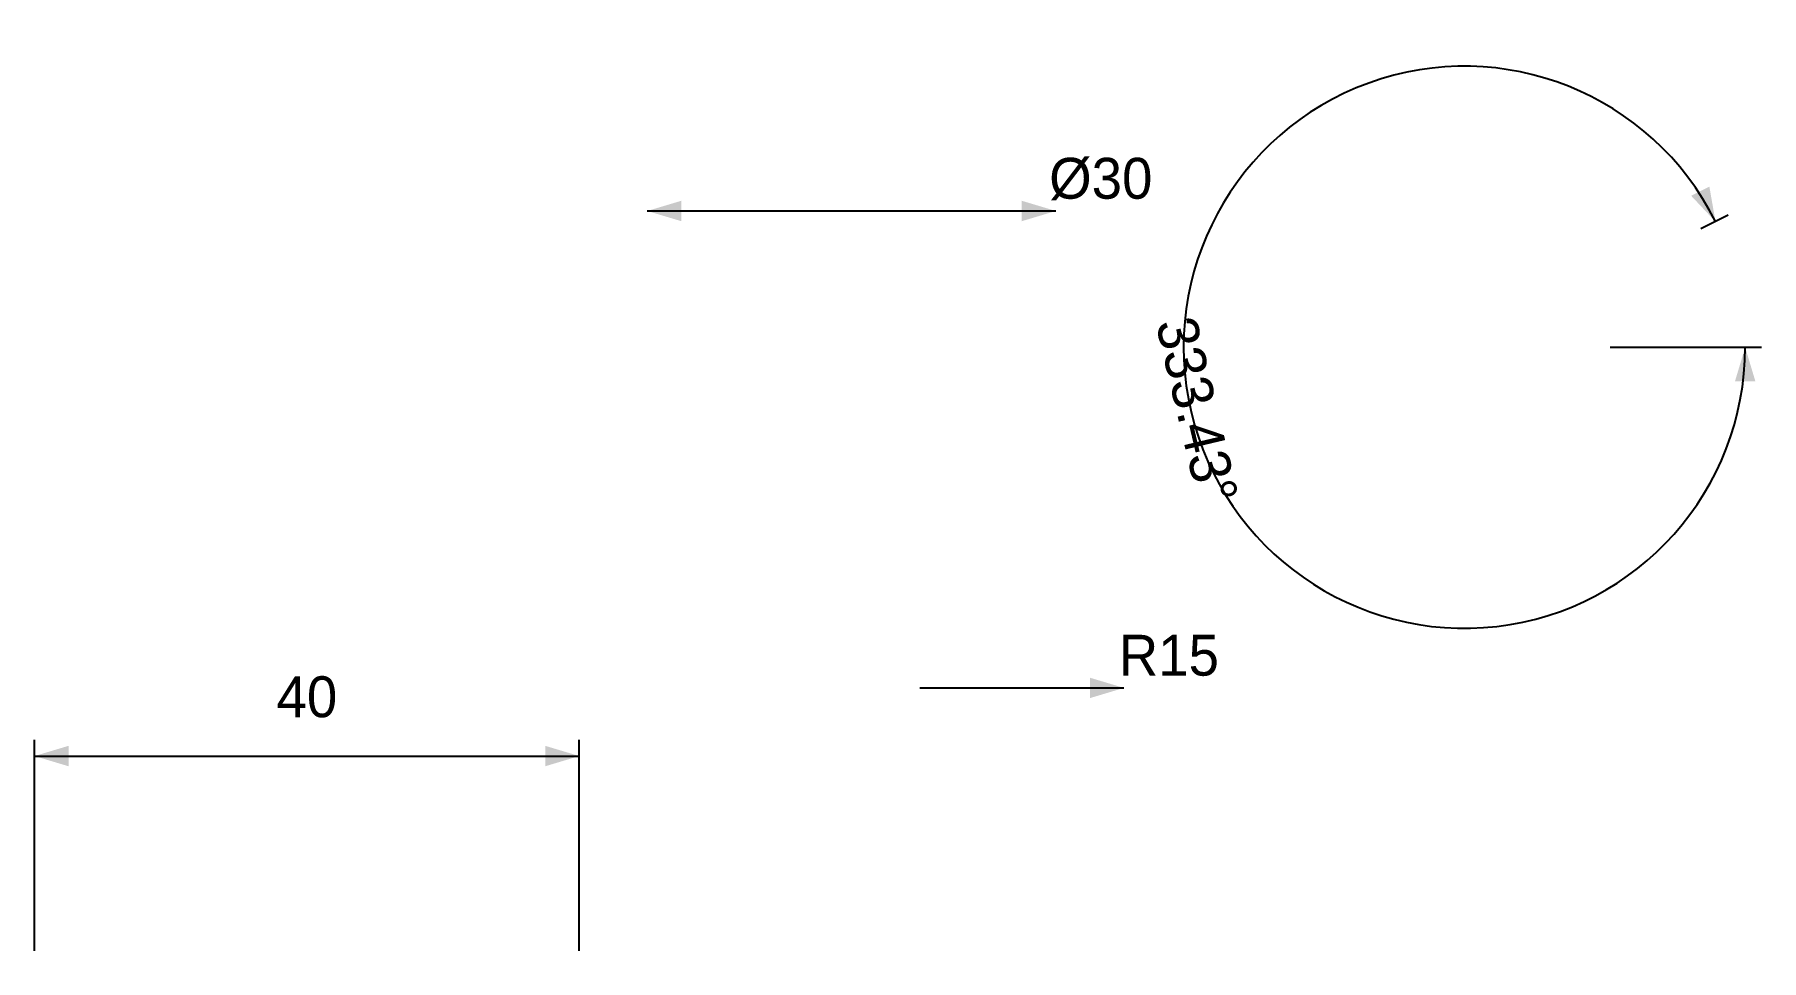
# Model space of a CAD drawing. Header units: millimetres. Extents: x 0 to 127, y 0 to 68.
import ezdxf
from ezdxf.enums import TextEntityAlignment as Align

# ---------------------------------------------------------------- set-up
doc = ezdxf.new("R2010")
doc.units = ezdxf.units.MM
doc.layers.get('0').update_dxf_attribs({"linetype": 'CONTINUOUS'})
doc.styles.get("Standard").update_dxf_attribs({"font": 'sans-serif'})
doc.dimstyles.new('PUBLIC-DIM', dxfattribs={"dimtxt": 3, "dimasz": 2.5, "dimexe": 1.2, "dimexo": 0.7, "dimtad": 0, "dimtih": 1, "dimtoh": 1, "dimzin": 0, "dimdsep": 46, "dimcen": 2.5, "dimadec": 0, "dimazin": 0, "dimtfac": 1, "dimtdec": 4, "dimtofl": 0, "dimtmove": 0, "dimatfit": 3, "dimfxl": 1, "dimtolj": 1, "dimtzin": 0, "dimarcsym": 0})

# ---------------------------------------------------------------- blocks, each defined once
blk = doc.blocks.new('*D1')
for p, q in [((0, 0.7), (0, 16.2)), ((40, 0.7), (40, 16.2)), ((0, 15), (40, 15))]:
    blk.add_line(p, q)
for points in [[(0, 15), (2.5, 15.75), (2.5, 14.25)], [(40, 15), (37.5, 14.25), (37.5, 15.75)]]:
    blk.add_solid(points)
blk.add_text('40', height=3).set_placement((20, 16.95), align=Align.BOTTOM_CENTER)
blk = doc.blocks.new('*D2')
blk.add_line((65, 20), (80, 20))
blk.add_solid([(80, 20), (77.5, 19.25), (77.5, 20.75)])
blk.add_text('R15', height=3).set_placement((83.3, 20), align=Align.BOTTOM_CENTER)
blk = doc.blocks.new('*D3')
blk.add_line((45, 55), (75, 55))
for points in [[(45, 55), (47.5, 55.75), (47.5, 54.25)], [(75, 55), (72.5, 54.25), (72.5, 55.75)]]:
    blk.add_solid(points)
blk.add_text('%%c30', height=3).set_placement((78.3, 55), align=Align.BOTTOM_CENTER)
blk = doc.blocks.new('*D4')
for p, q in [((124.37, 54.69), (122.37, 53.68)), ((115.7, 45), (126.82, 45))]:
    blk.add_line(p, q)
blk.add_arc((105, 45), 20.62, 26.5651, 360)
for points in [[(123.44, 54.22), (121.65, 56.12), (122.99, 56.79)], [(125.62, 45), (126.37, 42.5), (124.87, 42.5)]]:
    blk.add_solid(points)
blk.add_text('333.43°', height=3, rotation=283.2825).set_placement((83.04, 39.82), align=Align.BOTTOM_CENTER)

msp = doc.modelspace()

# ---------------------------------------------------------------- dimensions: what is measured, and where the dimension line sits
at = {"color": 7}
dim = msp.add_angular_dim_3p(base=(110, 65), center=(105, 45), p1=(125, 55), p2=(115, 45), dimstyle='PUBLIC-DIM', override={"dimscale": 1, "dimtxt": 3, "dimasz": 2.5, "dimexe": 1.2, "dimexo": 0.7, "dimlfac": 1, "dimzin": 8, "dimdsep": 46, "dimlunit": 2, "dimaunit": 0, "dimadec": 2, "dimazin": 2}, dxfattribs=at)
dim.commit()
dim.dimension.update_dxf_attribs({"geometry": '*D4', "text_midpoint": (83.038, 39.816)})
dim = msp.add_diameter_dim_2p(p1=(45, 55), p2=(75, 55), dimstyle='PUBLIC-DIM', override={"dimscale": 1, "dimtxt": 3, "dimasz": 2.5, "dimexe": 1.2, "dimexo": 0.7, "dimdec": 2, "dimlfac": 1, "dimzin": 8, "dimdsep": 46, "dimlunit": 2}, dxfattribs=at)
dim.commit()
dim.dimension.update_dxf_attribs({"geometry": '*D3', "text_midpoint": (78.3, 55)})
dim = msp.add_radius_dim(center=(65, 20), mpoint=(80, 20), dimstyle='PUBLIC-DIM', override={"dimscale": 1, "dimtxt": 3, "dimasz": 2.5, "dimexe": 1.2, "dimexo": 0.7, "dimdec": 2, "dimlfac": 1, "dimzin": 8, "dimdsep": 46, "dimlunit": 2}, dxfattribs=at)
dim.commit()
dim.dimension.update_dxf_attribs({"geometry": '*D2', "text_midpoint": (83.3, 20)})
dim = msp.add_aligned_dim(p1=(0, 0), p2=(40, 0), distance=15, dimstyle='PUBLIC-DIM', override={"dimscale": 1, "dimtxt": 3, "dimasz": 2.5, "dimexe": 1.2, "dimexo": 0.7, "dimdec": 2, "dimlfac": 1, "dimzin": 8, "dimdsep": 46, "dimlunit": 2}, dxfattribs=at)
dim.commit()
dim.dimension.update_dxf_attribs({"geometry": '*D1', "text_midpoint": (20, 16.95)})

doc.saveas('drawing.dxf')
